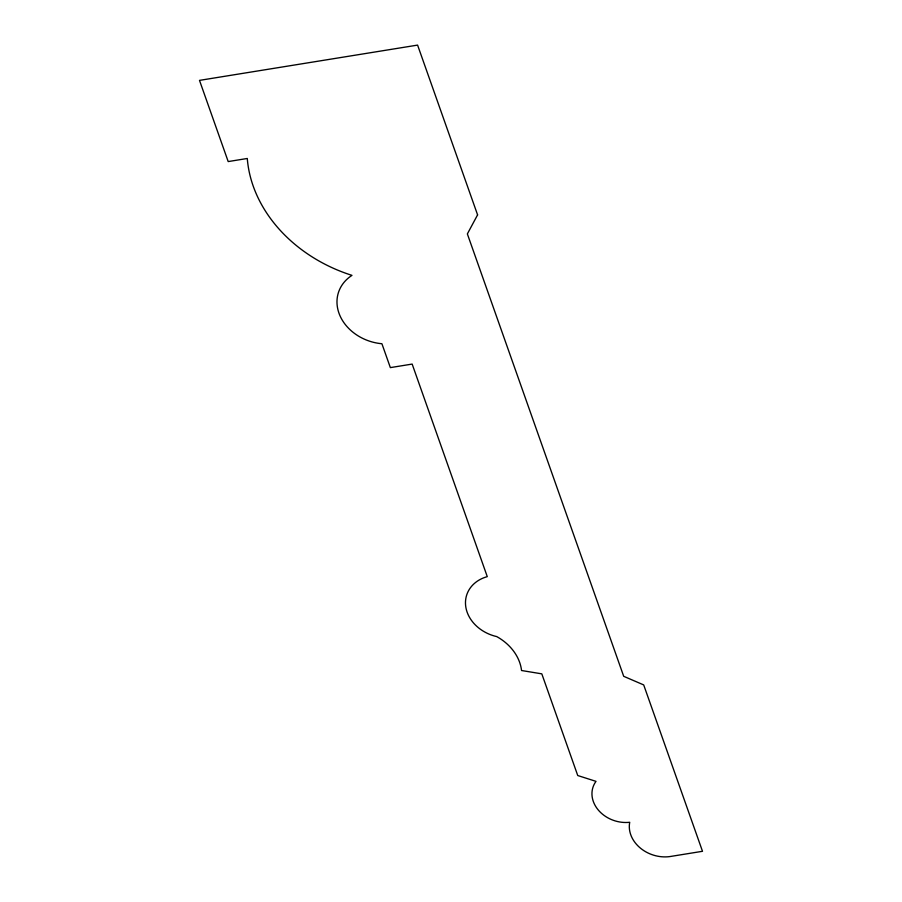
<?xml version="1.0" encoding="UTF-8"?>
<svg xmlns="http://www.w3.org/2000/svg" width="902" height="902" viewBox="0 0 902 902"><rect width="100%" height="100%" fill="white"/><g stroke="black" fill="none" stroke-linecap="round" stroke-linejoin="round"><path stroke-width="1.35" d="M477.586 214.868L467.36 233.911L623.699 676.308L643.701 684.922L702.5 851.296L669.791 856.584A32.449 26.541 17.8 0 1 629.72 822.274A30.781 25.177 17.8 0 1 598.094 809.793A30.781 25.177 17.8 0 1 596.008 781.357L577.742 775.528L541.809 673.85L521.548 670.513A48.37 39.575 17.8 0 0 496.731 636.587A37.332 30.544 17.8 0 1 465.804 607.001A37.332 30.544 17.8 0 1 487.272 576.637L412.158 364.081L390.352 367.61L381.907 343.73A44.965 36.779 17.8 0 1 339.953 315.666A44.965 36.779 17.8 0 1 351.983 275.358A141.975 116.155 17.8 0 1 247.283 158.481L228.195 161.571L199.5 80.379L417.592 45.1L477.586 214.868"/></g></svg>
